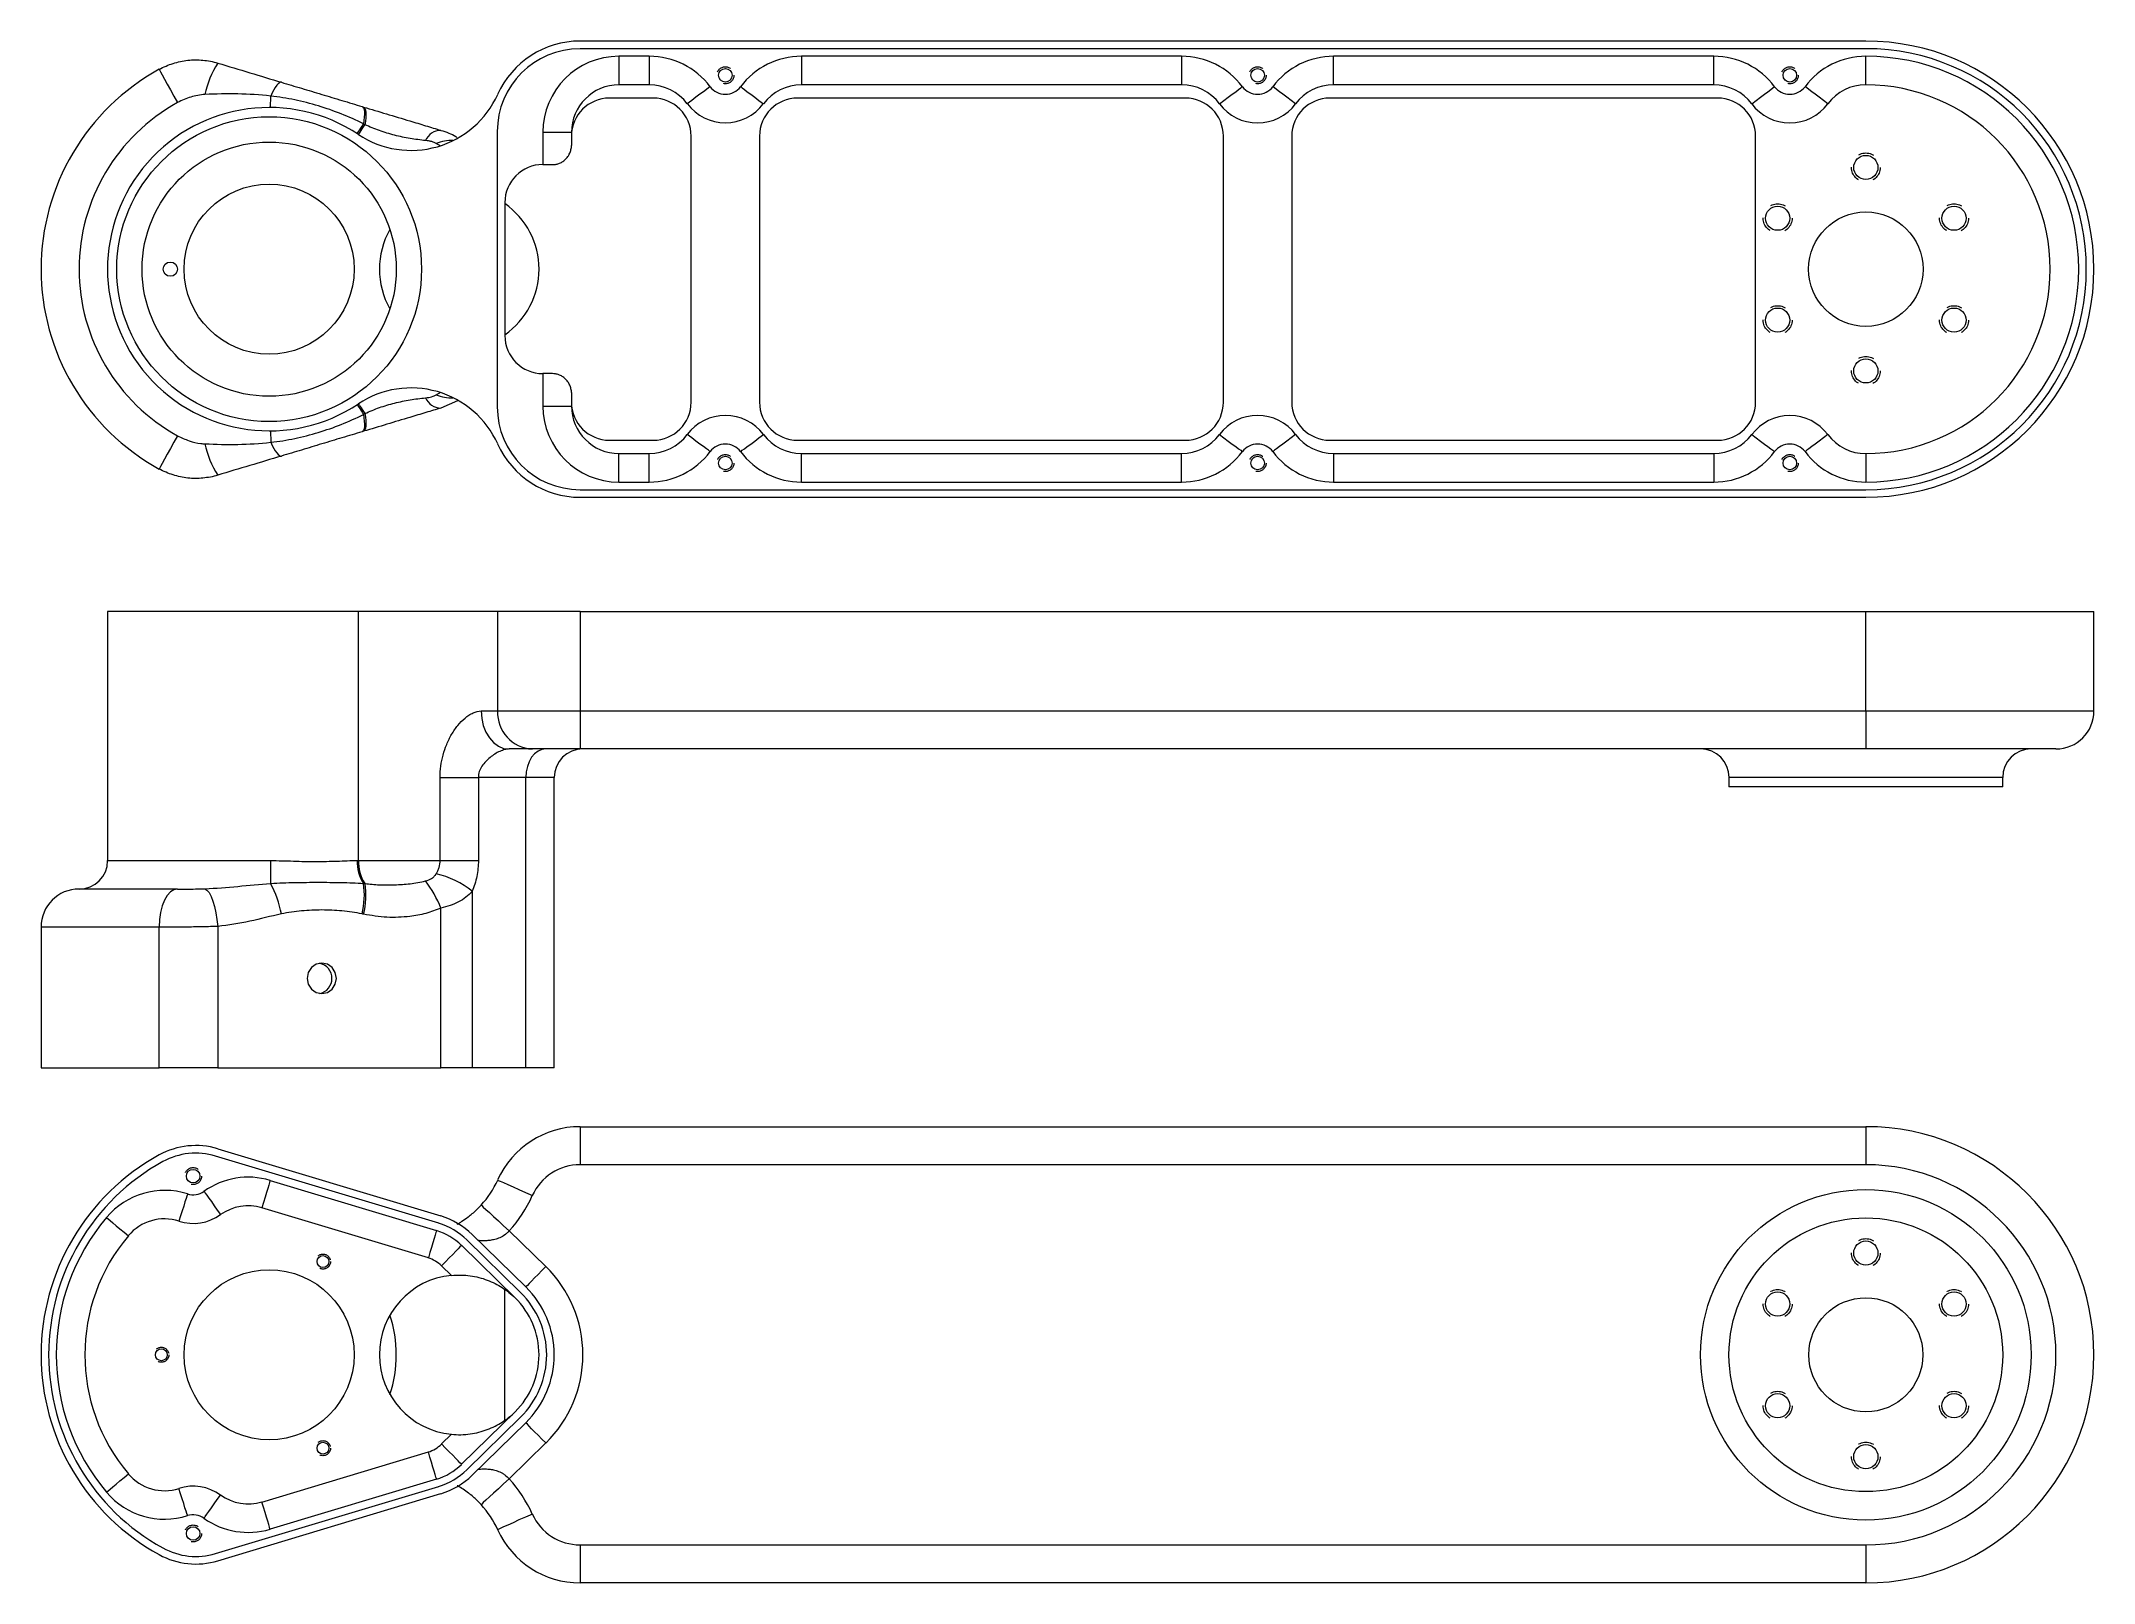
# Model space of a CAD drawing. Header units: inches. Extents: x 0.3 to 13.8, y 0.8 to 11.
import ezdxf

# ---------------------------------------------------------------- set-up
doc = ezdxf.new("R2010")
doc.units = ezdxf.units.IN
doc.header["$MEASUREMENT"] = 0
doc.linetypes.add('HIDDEN', pattern=[0.075, 0.05, -0.025])

msp = doc.modelspace()

# ---------------------------------------------------------------- linework, layer by layer
at = {"color": 7, "linetype": 'Continuous', "lineweight": 15}
for p, q in [((12.315, 10.979), (3.86, 10.979)), ((12.315, 10.929), (3.86, 10.929)), ((4.315, 10.879), (4.115, 10.879)), ((4.115, 10.879), (4.115, 10.692)), ((4.315, 10.879), (4.315, 10.692)), ((7.815, 10.879), (5.315, 10.879)), ((5.315, 10.879), (5.315, 10.692)), ((7.815, 10.879), (7.815, 10.692)), ((11.315, 10.879), (8.815, 10.879)), ((8.815, 10.692), (8.815, 10.879)), ((11.315, 10.692), (11.315, 10.879)), ((12.315, 10.692), (12.315, 10.879)), ((4.315, 10.692), (4.115, 10.692)), ((7.815, 10.692), (5.315, 10.692)), ((11.315, 10.692), (8.815, 10.692)), ((4.34, 10.604), (4.053, 10.604)), ((7.84, 10.604), (5.29, 10.604)), ((11.34, 10.604), (8.79, 10.604)), ((3.315, 10.384), (3.315, 8.574)), ((3.615, 10.379), (3.615, 10.167)), ((3.615, 10.379), (3.803, 10.379)), ((3.803, 10.379), (3.803, 10.354)), ((3.803, 10.354), (3.803, 10.292)), ((4.59, 8.604), (4.59, 10.354)), ((5.04, 10.354), (5.04, 8.604)), ((8.09, 8.604), (8.09, 10.354)), ((8.54, 10.354), (8.54, 8.604)), ((11.59, 8.604), (11.59, 10.354)), ((3.615, 10.167), (3.678, 10.167)), ((3.365, 9.917), (3.365, 9.042)), ((3.615, 8.792), (3.615, 8.579)), ((3.678, 8.792), (3.615, 8.792)), ((3.803, 8.667), (3.803, 8.604)), ((3.054, 8.614), (2.944, 8.566)), ((3.615, 8.579), (3.803, 8.579)), ((3.803, 8.604), (3.803, 8.579)), ((4.053, 8.354), (4.34, 8.354)), ((4.115, 8.079), (4.115, 8.267)), ((4.115, 8.267), (4.315, 8.267)), ((4.315, 8.079), (4.315, 8.267)), ((5.29, 8.354), (7.84, 8.354)), ((5.315, 8.079), (5.315, 8.267)), ((5.315, 8.267), (7.815, 8.267)), ((7.815, 8.079), (7.815, 8.267)), ((8.79, 8.354), (11.34, 8.354)), ((8.815, 8.267), (8.815, 8.079)), ((8.815, 8.267), (11.315, 8.267)), ((11.315, 8.267), (11.315, 8.079)), ((12.315, 8.267), (12.315, 8.079)), ((3.86, 8.029), (12.315, 8.029)), ((3.86, 7.979), (12.315, 7.979)), ((4.115, 8.079), (4.315, 8.079)), ((5.315, 8.079), (7.815, 8.079)), ((8.815, 8.079), (11.315, 8.079)), ((0.753, 7.228), (0.753, 5.59)), ((2.402, 7.228), (0.753, 7.228)), ((2.402, 5.59), (2.402, 7.228)), ((3.318, 7.228), (2.402, 7.228)), ((3.86, 7.228), (3.318, 7.228)), ((3.318, 6.574), (3.318, 7.228)), ((3.86, 7.228), (12.315, 7.228)), ((3.86, 7.228), (3.86, 6.574)), ((12.315, 6.574), (12.315, 7.228)), ((12.315, 7.228), (13.815, 7.228)), ((13.815, 6.574), (13.815, 7.228)), ((3.209, 6.574), (3.318, 6.574)), ((3.318, 6.574), (3.86, 6.574)), ((3.86, 6.574), (12.315, 6.574)), ((3.86, 6.574), (3.86, 6.324)), ((12.315, 6.574), (12.315, 6.324)), ((3.546, 6.324), (3.393, 6.324)), ((3.86, 6.324), (3.546, 6.324)), ((12.315, 6.324), (3.86, 6.324)), ((13.565, 6.324), (12.315, 6.324)), ((2.939, 5.59), (2.939, 6.136)), ((2.939, 6.136), (3.191, 6.136)), ((3.503, 6.136), (3.191, 6.136)), ((3.191, 6.136), (3.191, 5.59)), ((3.503, 4.228), (3.503, 6.136)), ((3.69, 4.228), (3.69, 6.136)), ((11.415, 6.136), (11.415, 6.074)), ((13.215, 6.074), (13.215, 6.136)), ((13.215, 6.074), (11.415, 6.074)), ((2.394, 5.59), (2.402, 5.59)), ((2.402, 5.59), (2.939, 5.59)), ((2.939, 5.59), (3.191, 5.59)), ((1.212, 5.403), (0.565, 5.403)), ((2.944, 4.228), (2.944, 5.277)), ((3.15, 5.388), (3.15, 4.228)), ((0.315, 5.153), (0.315, 4.228)), ((1.092, 4.228), (1.092, 5.153)), ((1.477, 5.157), (1.477, 4.228)), ((0.315, 4.228), (1.092, 4.228)), ((1.477, 4.228), (1.092, 4.228)), ((1.477, 4.228), (2.944, 4.228)), ((3.15, 4.228), (2.944, 4.228)), ((3.503, 4.228), (3.15, 4.228)), ((3.69, 4.228), (3.503, 4.228)), ((3.86, 3.84), (3.86, 3.59)), ((3.86, 3.84), (12.315, 3.84)), ((12.315, 3.84), (12.315, 3.59)), ((2.93, 3.205), (1.463, 3.647)), ((1.477, 3.695), (2.944, 3.253)), ((12.315, 3.59), (3.86, 3.59)), ((1.821, 3.487), (2.916, 3.157)), ((2.862, 2.978), (1.767, 3.307)), ((3.503, 2.786), (3.15, 3.131)), ((3.393, 3.156), (3.634, 2.92)), ((3.08, 3.06), (3.433, 2.715)), ((3.468, 2.75), (3.115, 3.096)), ((3.014, 2.862), (2.949, 2.926)), ((3.365, 1.909), (3.365, 2.771)), ((3.433, 1.965), (3.08, 1.62)), ((3.115, 1.584), (3.468, 1.929)), ((3.15, 1.548), (3.503, 1.893)), ((2.949, 1.754), (3.014, 1.817)), ((3.634, 1.76), (3.393, 1.524)), ((1.767, 1.372), (2.862, 1.702)), ((2.916, 1.522), (1.821, 1.193)), ((1.463, 1.033), (2.93, 1.474)), ((1.477, 0.985), (2.944, 1.427)), ((3.86, 1.09), (12.315, 1.09)), ((3.86, 1.09), (3.86, 0.84)), ((12.315, 1.09), (12.315, 0.84)), ((12.315, 0.84), (3.86, 0.84))]:
    msp.add_line(p, q, dxfattribs=at)
at = {"color": 8, "linetype": 'Continuous', "lineweight": 15}
for p, q in [((12.315, 6.574), (13.815, 6.574)), ((3.69, 6.136), (3.503, 6.136)), ((12.315, 6.136), (11.415, 6.136)), ((13.215, 6.136), (12.315, 6.136)), ((0.753, 5.59), (1.824, 5.59)), ((1.092, 5.153), (0.315, 5.153))]:
    msp.add_line(p, q, dxfattribs=at)
at = {"color": 7, "linetype": 'Continuous', "lineweight": 15, "flags": 128}
for points in [[(1.092, 10.793), (1.094, 10.789), (1.101, 10.777), (1.112, 10.756), (1.127, 10.729), (1.145, 10.696), (1.166, 10.658), (1.189, 10.617), (1.212, 10.574)], [(1.896, 10.708), (1.889, 10.708), (1.882, 10.705), (1.874, 10.698), (1.865, 10.688), (1.855, 10.674), (1.845, 10.658), (1.835, 10.639), (1.825, 10.617)], [(4.715, 10.679), (4.712, 10.677), (4.704, 10.671), (4.69, 10.66), (4.671, 10.646), (4.648, 10.629), (4.622, 10.61), (4.594, 10.589), (4.565, 10.567)], [(4.915, 10.679), (4.918, 10.677), (4.926, 10.671), (4.94, 10.66), (4.959, 10.646), (4.982, 10.629), (5.008, 10.61), (5.036, 10.589), (5.065, 10.567)], [(8.065, 10.567), (8.094, 10.589), (8.122, 10.61), (8.148, 10.629), (8.171, 10.646), (8.19, 10.66), (8.204, 10.671), (8.212, 10.677), (8.215, 10.679)], [(8.565, 10.567), (8.536, 10.589), (8.508, 10.61), (8.482, 10.629), (8.459, 10.646), (8.44, 10.66), (8.426, 10.671), (8.418, 10.677), (8.415, 10.679)], [(11.565, 10.567), (11.594, 10.589), (11.622, 10.61), (11.648, 10.629), (11.671, 10.646), (11.69, 10.66), (11.704, 10.671), (11.712, 10.677), (11.715, 10.679)], [(12.065, 10.567), (12.036, 10.589), (12.008, 10.61), (11.982, 10.629), (11.959, 10.646), (11.94, 10.66), (11.926, 10.671), (11.918, 10.677), (11.915, 10.679)], [(1.824, 10.542), (1.824, 10.543), (1.824, 10.547), (1.824, 10.553), (1.824, 10.562), (1.824, 10.573), (1.825, 10.586), (1.825, 10.601), (1.825, 10.617)], [(2.426, 10.548), (2.432, 10.545), (2.436, 10.538), (2.439, 10.528), (2.441, 10.514), (2.441, 10.498), (2.44, 10.479), (2.438, 10.457), (2.435, 10.434)], [(2.436, 10.545), (2.441, 10.542), (2.445, 10.535), (2.448, 10.524), (2.45, 10.511), (2.451, 10.494), (2.45, 10.475), (2.448, 10.453), (2.445, 10.429)], [(2.394, 10.37), (2.395, 10.371), (2.397, 10.374), (2.4, 10.38), (2.405, 10.387), (2.411, 10.396), (2.418, 10.407), (2.426, 10.42), (2.435, 10.434)], [(2.402, 10.365), (2.403, 10.366), (2.405, 10.369), (2.409, 10.374), (2.414, 10.381), (2.42, 10.391), (2.427, 10.402), (2.436, 10.415), (2.445, 10.429)], [(2.394, 8.588), (2.395, 8.587), (2.397, 8.584), (2.4, 8.579), (2.405, 8.571), (2.411, 8.562), (2.418, 8.551), (2.426, 8.539), (2.435, 8.524)], [(2.402, 8.594), (2.403, 8.593), (2.405, 8.589), (2.409, 8.584), (2.414, 8.577), (2.42, 8.567), (2.427, 8.556), (2.436, 8.544), (2.445, 8.529)], [(2.435, 8.524), (2.438, 8.501), (2.44, 8.479), (2.441, 8.46), (2.441, 8.444), (2.439, 8.43), (2.436, 8.42), (2.432, 8.413), (2.426, 8.41)], [(2.445, 8.529), (2.448, 8.505), (2.45, 8.483), (2.451, 8.464), (2.45, 8.447), (2.448, 8.434), (2.445, 8.423), (2.441, 8.416), (2.436, 8.413)], [(1.212, 8.384), (1.189, 8.341), (1.166, 8.3), (1.145, 8.262), (1.127, 8.229), (1.112, 8.202), (1.101, 8.182), (1.094, 8.169), (1.092, 8.165)], [(1.824, 8.417), (1.824, 8.415), (1.824, 8.412), (1.824, 8.405), (1.824, 8.397), (1.824, 8.386), (1.825, 8.373), (1.825, 8.357), (1.825, 8.341)], [(4.715, 8.279), (4.712, 8.281), (4.704, 8.288), (4.69, 8.298), (4.671, 8.312), (4.648, 8.329), (4.622, 8.349), (4.594, 8.37), (4.565, 8.392)], [(4.915, 8.279), (4.918, 8.281), (4.926, 8.288), (4.94, 8.298), (4.959, 8.312), (4.982, 8.329), (5.008, 8.349), (5.036, 8.37), (5.065, 8.392)], [(8.065, 8.392), (8.094, 8.37), (8.122, 8.349), (8.148, 8.329), (8.171, 8.312), (8.19, 8.298), (8.204, 8.288), (8.212, 8.281), (8.215, 8.279)], [(8.565, 8.392), (8.536, 8.37), (8.508, 8.349), (8.482, 8.329), (8.459, 8.312), (8.44, 8.298), (8.426, 8.288), (8.418, 8.281), (8.415, 8.279)], [(11.565, 8.392), (11.594, 8.37), (11.622, 8.349), (11.648, 8.329), (11.671, 8.312), (11.69, 8.298), (11.704, 8.288), (11.712, 8.281), (11.715, 8.279)], [(12.065, 8.392), (12.036, 8.37), (12.008, 8.349), (11.982, 8.329), (11.959, 8.312), (11.94, 8.298), (11.926, 8.288), (11.918, 8.281), (11.915, 8.279)], [(1.825, 8.341), (1.835, 8.319), (1.845, 8.3), (1.855, 8.284), (1.865, 8.271), (1.874, 8.26), (1.882, 8.254), (1.889, 8.25), (1.896, 8.25)], [(3.209, 6.574), (3.213, 6.525), (3.223, 6.478), (3.24, 6.435), (3.263, 6.397), (3.291, 6.366), (3.323, 6.343), (3.357, 6.328), (3.393, 6.324)], [(3.634, 6.324), (3.608, 6.32), (3.584, 6.309), (3.561, 6.292), (3.541, 6.269), (3.525, 6.24), (3.513, 6.208), (3.505, 6.173), (3.503, 6.136)], [(1.212, 5.403), (1.189, 5.398), (1.166, 5.384), (1.145, 5.361), (1.127, 5.33), (1.112, 5.292), (1.101, 5.249), (1.094, 5.202), (1.092, 5.153)], [(1.393, 5.405), (1.406, 5.396), (1.42, 5.379), (1.433, 5.354), (1.445, 5.323), (1.456, 5.287), (1.465, 5.246), (1.472, 5.202), (1.477, 5.157)], [(2.257, 4.815), (2.25, 4.854), (2.229, 4.886), (2.198, 4.908), (2.161, 4.916), (2.124, 4.908), (2.093, 4.886), (2.072, 4.854), (2.065, 4.815), (2.072, 4.777), (2.093, 4.744), (2.124, 4.723), (2.161, 4.715), (2.198, 4.723), (2.229, 4.744), (2.25, 4.777), (2.257, 4.815)], [(1.278, 3.397), (1.277, 3.394), (1.274, 3.384), (1.269, 3.367), (1.261, 3.345), (1.253, 3.318), (1.243, 3.287), (1.233, 3.253), (1.222, 3.219)], [(1.387, 3.415), (1.389, 3.412), (1.395, 3.403), (1.405, 3.389), (1.418, 3.37), (1.435, 3.347), (1.454, 3.32), (1.474, 3.292), (1.496, 3.262)], [(1.821, 3.487), (1.82, 3.483), (1.817, 3.473), (1.812, 3.456), (1.806, 3.434), (1.797, 3.407), (1.788, 3.376), (1.778, 3.342), (1.767, 3.307)], [(3.318, 3.489), (3.322, 3.487), (3.335, 3.481), (3.356, 3.472), (3.384, 3.459), (3.419, 3.444), (3.458, 3.426), (3.501, 3.407), (3.546, 3.387)], [(0.746, 3.243), (0.748, 3.241), (0.757, 3.234), (0.77, 3.223), (0.788, 3.208), (0.809, 3.189), (0.834, 3.169), (0.861, 3.146), (0.889, 3.122)], [(3.209, 3.324), (3.213, 3.321), (3.223, 3.311), (3.24, 3.296), (3.263, 3.275), (3.291, 3.249), (3.323, 3.22), (3.357, 3.188), (3.393, 3.156)], [(2.916, 3.157), (2.915, 3.154), (2.912, 3.144), (2.907, 3.127), (2.9, 3.105), (2.892, 3.077), (2.882, 3.046), (2.872, 3.013), (2.862, 2.978)], [(3.08, 3.06), (3.078, 3.057), (3.07, 3.05), (3.058, 3.037), (3.042, 3.021), (3.022, 3), (2.999, 2.977), (2.975, 2.952), (2.949, 2.926)], [(3.634, 2.92), (3.608, 2.894), (3.584, 2.869), (3.561, 2.846), (3.541, 2.825), (3.525, 2.809), (3.513, 2.796), (3.505, 2.789), (3.503, 2.786)], [(3.634, 1.76), (3.608, 1.786), (3.584, 1.811), (3.561, 1.834), (3.541, 1.854), (3.525, 1.871), (3.513, 1.883), (3.505, 1.891), (3.503, 1.893)], [(2.916, 1.522), (2.915, 1.526), (2.912, 1.536), (2.907, 1.553), (2.9, 1.575), (2.892, 1.602), (2.882, 1.633), (2.872, 1.667), (2.862, 1.702)], [(3.08, 1.62), (3.078, 1.622), (3.07, 1.63), (3.058, 1.642), (3.042, 1.659), (3.022, 1.679), (2.999, 1.702), (2.975, 1.727), (2.949, 1.754)], [(0.746, 1.436), (0.748, 1.439), (0.757, 1.445), (0.77, 1.457), (0.788, 1.472), (0.809, 1.49), (0.834, 1.511), (0.861, 1.534), (0.889, 1.557)], [(3.393, 1.524), (3.357, 1.491), (3.323, 1.459), (3.291, 1.43), (3.263, 1.405), (3.24, 1.384), (3.223, 1.368), (3.213, 1.358), (3.209, 1.355)], [(1.278, 1.282), (1.277, 1.286), (1.274, 1.296), (1.269, 1.312), (1.261, 1.334), (1.253, 1.362), (1.243, 1.392), (1.233, 1.426), (1.222, 1.461)], [(1.387, 1.265), (1.389, 1.268), (1.395, 1.276), (1.405, 1.291), (1.418, 1.31), (1.435, 1.333), (1.454, 1.359), (1.474, 1.388), (1.496, 1.417)], [(1.821, 1.193), (1.82, 1.196), (1.817, 1.207), (1.812, 1.223), (1.806, 1.245), (1.797, 1.273), (1.788, 1.304), (1.778, 1.337), (1.767, 1.372)], [(3.546, 1.293), (3.501, 1.273), (3.458, 1.254), (3.419, 1.236), (3.384, 1.22), (3.356, 1.208), (3.335, 1.198), (3.322, 1.192), (3.318, 1.19)]]:
    msp.add_lwpolyline(points, dxfattribs=at)
at = {"color": 7, "linetype": 'HIDDEN', "lineweight": 0}
for centre, radius in [((4.815, 10.754), 0.056), ((8.315, 10.754), 0.056), ((11.815, 10.754), 0.056), ((12.315, 10.148), 0.095), ((11.735, 9.814), 0.095), ((12.895, 9.814), 0.095), ((11.735, 9.144), 0.095), ((12.895, 9.144), 0.095), ((12.315, 8.81), 0.095), ((4.815, 8.204), 0.056), ((8.315, 8.204), 0.056), ((11.815, 8.204), 0.056), ((1.315, 3.515), 0.056), ((2.169, 2.953), 0.0495), ((12.315, 3.009), 0.095), ((11.735, 2.674), 0.095), ((12.895, 2.674), 0.095), ((1.106, 2.34), 0.0495), ((11.735, 2.005), 0.095), ((12.895, 2.005), 0.095), ((2.169, 1.726), 0.0495), ((12.315, 1.67), 0.095), ((1.315, 1.165), 0.056)]:
    msp.add_circle(centre, radius, dxfattribs=at)
at = {"color": 7, "linetype": 'Continuous', "lineweight": 15}
for centre, radius in [((4.815, 10.754), 0.0445), ((8.315, 10.754), 0.0445), ((11.815, 10.754), 0.0445), ((1.815, 9.479), 1.002), ((1.815, 9.479), 0.836), ((12.315, 10.148), 0.0795), ((1.815, 9.479), 0.559), ((11.735, 9.814), 0.0795), ((12.895, 9.814), 0.0795), ((12.315, 9.479), 0.376), ((1.165, 9.479), 0.0469), ((11.735, 9.144), 0.0795), ((12.895, 9.144), 0.0795), ((12.315, 8.81), 0.0795), ((4.815, 8.204), 0.0445), ((8.315, 8.204), 0.0445), ((11.815, 8.204), 0.0445), ((1.315, 3.515), 0.0445), ((12.315, 2.34), 1.087), ((12.315, 2.34), 0.9), ((2.169, 2.953), 0.0392), ((12.315, 3.009), 0.0795), ((1.815, 2.34), 0.559), ((11.735, 2.674), 0.0795), ((12.315, 2.34), 0.375), ((12.895, 2.674), 0.0795), ((1.106, 2.34), 0.0393), ((11.735, 2.005), 0.0795), ((12.895, 2.005), 0.0795), ((2.169, 1.726), 0.0392), ((12.315, 1.67), 0.0795), ((1.315, 1.165), 0.0445)]:
    msp.add_circle(centre, radius, dxfattribs=at)
for centre, radius, start, end in [((3.86, 10.384), 0.595, 90, 155.7392), ((12.315, 9.479), 1.5, 270, 90), ((2.022, 10.491), 0.644, 147.8435, 167.7823), ((3.86, 10.384), 0.545, 90, 180), ((4.115, 10.379), 0.5, 90, 180), ((4.315, 10.379), 0.5, 36.8699, 90), ((5.315, 10.379), 0.5, 90, 143.1301), ((7.815, 10.379), 0.5, 36.8699, 90), ((8.815, 10.379), 0.5, 90, 143.1301), ((11.315, 10.379), 0.5, 36.8699, 90), ((12.315, 10.379), 0.5, 90, 143.1301), ((12.315, 9.479), 1.45, 270, 90), ((12.315, 9.479), 1.4, 270, 90), ((1.815, 9.479), 1.5, 118.823, 241.177), ((4.115, 10.379), 0.312, 90, 180), ((4.315, 10.379), 0.312, 36.8699, 90), ((4.815, 10.754), 0.125, 216.8699, 323.1301), ((5.315, 10.379), 0.312, 90, 143.1301), ((7.815, 10.379), 0.313, 36.8699, 90), ((8.315, 10.754), 0.125, 216.8699, 323.1301), ((8.815, 10.379), 0.313, 90, 143.1301), ((11.315, 10.379), 0.312, 36.8699, 90), ((11.815, 10.754), 0.125, 216.8699, 323.1301), ((12.315, 10.379), 0.313, 90, 143.1301), ((12.315, 9.479), 1.212, 270, 90), ((1.815, 9.479), 1.25, 118.823, 241.177), ((1.815, 9.479), 1.063, 56.445, 303.555), ((2.748, 10.885), 0.625, 236.445, 335.7392), ((4.053, 10.354), 0.25, 90, 180), ((4.34, 10.354), 0.25, 0, 90), ((4.815, 10.754), 0.312, 216.8699, 323.1301), ((5.29, 10.354), 0.25, 90, 180), ((7.84, 10.354), 0.25, 0, 90), ((8.315, 10.754), 0.313, 216.8699, 323.1301), ((8.79, 10.354), 0.25, 90, 180), ((11.34, 10.354), 0.25, 0, 90), ((11.815, 10.754), 0.313, 216.8699, 323.1301), ((2.945, 10.281), 0.111, 90.4124, 156.7853), ((3.615, 9.917), 0.25, 90, 180), ((3.065, 9.479), 0.525, 304.8499, 55.1501), ((3.065, 9.479), 0.525, 150.2252, 209.7748), ((3.615, 9.042), 0.25, 180, 270), ((2.748, 8.073), 0.625, 24.2608, 123.555), ((2.945, 8.677), 0.111, 203.2147, 269.5876), ((3.86, 8.574), 0.545, 180, 270), ((4.115, 8.579), 0.5, 180, 270), ((4.053, 8.604), 0.25, 180, 270), ((4.115, 8.579), 0.312, 180, 270), ((4.34, 8.604), 0.25, 270, 0), ((4.815, 8.204), 0.313, 36.8699, 143.1301), ((5.29, 8.604), 0.25, 180, 270), ((7.84, 8.604), 0.25, 270, 0), ((8.315, 8.204), 0.313, 36.8699, 143.1301), ((8.79, 8.604), 0.25, 180, 270), ((11.34, 8.604), 0.25, 270, 0), ((11.815, 8.204), 0.312, 36.8699, 143.1301), ((4.315, 8.579), 0.312, 270, 323.1301), ((5.315, 8.579), 0.312, 216.8699, 270), ((7.815, 8.579), 0.312, 270, 323.1301), ((8.815, 8.579), 0.312, 216.8699, 270), ((11.315, 8.579), 0.312, 270, 323.1301), ((12.315, 8.579), 0.313, 216.8699, 270), ((2.022, 8.467), 0.644, 192.2177, 212.1565), ((3.86, 8.574), 0.595, 204.2608, 270), ((4.315, 8.579), 0.5, 270, 323.1301), ((4.815, 8.204), 0.125, 36.8699, 143.1301), ((5.315, 8.579), 0.5, 216.8699, 270), ((7.815, 8.579), 0.5, 270, 323.1301), ((8.315, 8.204), 0.125, 36.8699, 143.1301), ((8.815, 8.579), 0.5, 216.8699, 270), ((11.315, 8.579), 0.5, 270, 323.1301), ((11.815, 8.204), 0.125, 36.8699, 143.1301), ((12.315, 8.579), 0.5, 216.8699, 270), ((3.557, 6.563), 0.24, 177.4774, 267.2326), ((13.565, 6.574), 0.25, 270, 0), ((3.878, 6.136), 0.188, 90, 180), ((11.228, 6.136), 0.188, 0, 90), ((13.403, 6.136), 0.188, 90, 180), ((0.565, 5.59), 0.188, 270, 0), ((16.285, 5.577), 14.461, 179.9483, 180.5452), ((2.656, 5.581), 0.262, 177.9987, 212.6919), ((2.66, 5.581), 0.258, 177.9466, 213.463), ((0.565, 5.153), 0.25, 90, 180), ((1.261, 5.128), 0.644, 9.8965, 28.9205), ((1.901, 5.363), 0.54, 346.6991, 8.1588), ((1.916, 5.362), 0.535, 346.4525, 8.2653), ((2.233, 4.993), 0.766, 21.7985, 37.2342), ((2.764, 4.898), 0.624, 51.7135, 76.0555), ((2.129, 4.817), 0.099, 358.9174, 80.0237), ((2.129, 4.814), 0.099, 279.9763, 1.0826), ((3.86, 3.245), 0.595, 90, 155.7392), ((12.315, 2.34), 1.5, 270, 90), ((1.815, 2.34), 1.5, 118.823, 241.177), ((1.333, 3.216), 0.5, 73.25, 118.823), ((1.333, 3.216), 0.45, 73.25, 118.823), ((1.815, 2.34), 1.45, 118.823, 241.177), ((3.86, 3.245), 0.345, 90, 155.7392), ((12.315, 2.34), 1.25, 270, 90), ((1.128, 2.921), 0.5, 72.4876, 139.8063), ((1.315, 3.515), 0.123, 252.4876, 305.5451), ((1.677, 3.008), 0.5, 73.25, 125.5451), ((2.748, 3.746), 0.625, 317.5567, 335.7392), ((2.748, 3.746), 0.875, 317.5567, 335.7392), ((1.815, 2.34), 1.4, 139.8063, 220.1937), ((1.315, 3.515), 0.311, 252.4876, 305.5451), ((1.677, 3.008), 0.312, 73.25, 125.5451), ((2.8, 2.774), 0.5, 45.573, 73.25), ((1.815, 2.34), 1.212, 139.8063, 220.1937), ((1.128, 2.921), 0.313, 72.4876, 139.8063), ((2.8, 2.774), 0.4, 45.573, 73.25), ((2.8, 2.774), 0.45, 45.573, 73.25), ((2.8, 2.774), 0.212, 45.573, 73.25), ((3.065, 2.34), 0.525, 95.5678, 264.4322), ((3.065, 2.34), 0.813, 314.427, 45.573), ((3.065, 2.34), 0.525, 314.427, 45.573), ((3.065, 2.34), 0.575, 314.427, 45.573), ((3.065, 2.34), 0.625, 314.427, 45.573), ((1.815, 2.34), 0.836, 341.8289, 18.1711), ((2.8, 1.905), 0.213, 286.75, 314.427), ((1.128, 1.759), 0.313, 220.1937, 287.5124), ((2.8, 1.905), 0.4, 286.75, 314.427), ((2.8, 1.905), 0.45, 286.75, 314.427), ((2.8, 1.905), 0.5, 286.75, 314.427), ((2.748, 0.933), 0.875, 24.2608, 42.4433), ((1.128, 1.759), 0.5, 220.1937, 287.5124), ((1.315, 1.165), 0.311, 54.4549, 107.5124), ((1.677, 1.672), 0.312, 234.4549, 286.75), ((2.748, 0.933), 0.625, 24.2608, 42.4433), ((1.315, 1.165), 0.123, 54.4549, 107.5124), ((1.677, 1.672), 0.5, 234.4549, 286.75), ((3.86, 1.435), 0.345, 204.2608, 270), ((3.86, 1.435), 0.595, 204.2608, 270), ((1.333, 1.464), 0.5, 241.177, 286.75), ((1.333, 1.464), 0.45, 241.177, 286.75)]:
    msp.add_arc(centre, radius, start, end, dxfattribs=at)
at = {"color": 8, "linetype": 'Continuous', "lineweight": 15}
for centre, start, end in [((3.011, 10.081), 86.945, 113.4478), ((3.011, 8.877), 246.5522, 273.055)]:
    msp.add_arc(centre, 0.244, start, end, dxfattribs=at)
at = {"color": 7, "linetype": 'Continuous', "lineweight": 15}
for points, knots in [([(1.092, 10.793), (1.121, 10.809), (1.152, 10.822), (1.199, 10.837), (1.215, 10.841), (1.247, 10.848), (1.264, 10.851), (1.313, 10.856), (1.346, 10.856), (1.396, 10.852), (1.412, 10.849), (1.445, 10.843), (1.461, 10.839), (1.477, 10.834)], [0, 0, 0, 0, 0.25, 0.25, 0.375, 0.375, 0.5, 0.5, 0.75, 0.75, 0.875, 0.875, 1, 1, 1, 1]), ([(1.477, 10.834), (1.548, 10.813), (1.618, 10.792), (1.757, 10.75), (1.826, 10.729), (1.896, 10.708)], [0, 0, 0, 0, 0.5, 0.5, 1, 1, 1, 1]), ([(1.896, 10.708), (1.939, 10.695), (1.984, 10.682), (2.072, 10.655), (2.116, 10.642), (2.205, 10.615), (2.249, 10.602), (2.316, 10.582), (2.338, 10.575), (2.382, 10.562), (2.404, 10.555), (2.426, 10.548)], [0, 0, 0, 0, 0.25, 0.25, 0.5, 0.5, 0.75, 0.75, 0.875, 0.875, 1, 1, 1, 1]), ([(1.393, 10.628), (1.377, 10.627), (1.361, 10.625), (1.33, 10.619), (1.315, 10.616), (1.285, 10.606), (1.27, 10.601), (1.241, 10.589), (1.226, 10.582), (1.212, 10.574)], [0, 0, 0, 0, 0.25, 0.25, 0.5, 0.5, 0.75, 0.75, 1, 1, 1, 1]), ([(1.825, 10.617), (1.753, 10.626), (1.681, 10.63), (1.537, 10.633), (1.465, 10.631), (1.393, 10.628)], [0, 0, 0, 0, 0.5, 0.5, 1, 1, 1, 1]), ([(2.435, 10.434), (2.388, 10.459), (2.339, 10.48), (2.24, 10.52), (2.19, 10.537), (2.087, 10.568), (2.035, 10.582), (1.931, 10.603), (1.878, 10.612), (1.825, 10.617)], [0, 0, 0, 0, 0.25, 0.25, 0.5, 0.5, 0.75, 0.75, 1, 1, 1, 1]), ([(2.436, 10.545), (2.486, 10.53), (2.587, 10.5), (2.724, 10.459), (2.845, 10.422), (2.911, 10.402), (2.944, 10.392)], [0, 0, 0, 0, 0.292484, 0.592613, 0.794289, 1, 1, 1, 1]), ([(2.843, 10.325), (2.81, 10.328), (2.776, 10.333), (2.708, 10.344), (2.674, 10.351), (2.606, 10.369), (2.573, 10.379), (2.508, 10.402), (2.476, 10.415), (2.445, 10.429)], [0, 0, 0, 0, 0.25, 0.25, 0.5, 0.5, 0.75, 0.75, 1, 1, 1, 1]), ([(2.914, 10.305), (2.91, 10.307), (2.906, 10.31), (2.896, 10.314), (2.89, 10.316), (2.878, 10.319), (2.871, 10.321), (2.857, 10.323), (2.85, 10.324), (2.843, 10.325)], [0, 0, 0, 0, 0.25, 0.25, 0.5, 0.5, 0.75, 0.75, 1, 1, 1, 1]), ([(2.939, 10.29), (2.939, 10.29), (2.939, 10.291), (2.936, 10.292), (2.935, 10.293), (2.928, 10.297), (2.922, 10.3), (2.914, 10.305)], [0, 0, 0, 0, 0.25, 0.25, 0.5, 0.5, 1, 1, 1, 1]), ([(2.944, 10.392), (2.98, 10.381), (3.018, 10.368), (3.048, 10.347), (3.05, 10.345)], [0, 0, 0, 0, 0.901572, 1, 1, 1, 1]), ([(3.678, 10.167), (3.684, 10.167), (3.691, 10.167), (3.705, 10.169), (3.712, 10.171), (3.727, 10.177), (3.735, 10.18), (3.749, 10.189), (3.756, 10.194), (3.768, 10.205), (3.774, 10.212), (3.784, 10.226), (3.788, 10.233), (3.795, 10.249), (3.798, 10.257), (3.802, 10.274), (3.803, 10.283), (3.803, 10.292)], [0, 0, 0, 0, 0.125, 0.125, 0.25, 0.25, 0.375, 0.375, 0.5, 0.5, 0.625, 0.625, 0.75, 0.75, 0.875, 0.875, 1, 1, 1, 1]), ([(3.803, 8.667), (3.803, 8.675), (3.802, 8.684), (3.798, 8.701), (3.795, 8.709), (3.788, 8.725), (3.784, 8.732), (3.774, 8.746), (3.768, 8.753), (3.756, 8.764), (3.749, 8.769), (3.735, 8.778), (3.727, 8.782), (3.713, 8.787), (3.705, 8.789), (3.691, 8.791), (3.684, 8.792), (3.678, 8.792)], [0, 0, 0, 0, 0.125, 0.125, 0.25, 0.25, 0.375, 0.375, 0.5, 0.5, 0.625, 0.625, 0.75, 0.75, 0.875, 0.875, 1, 1, 1, 1]), ([(2.843, 8.633), (2.858, 8.635), (2.871, 8.637), (2.89, 8.642), (2.896, 8.644), (2.906, 8.649), (2.91, 8.651), (2.914, 8.653)], [0, 0, 0, 0, 0.5, 0.5, 0.75, 0.75, 1, 1, 1, 1]), ([(2.914, 8.653), (2.918, 8.655), (2.922, 8.657), (2.928, 8.661), (2.931, 8.663), (2.937, 8.666), (2.939, 8.668), (2.939, 8.668)], [0, 0, 0, 0, 0.25, 0.25, 0.5, 0.5, 1, 1, 1, 1]), ([(1.825, 8.341), (1.878, 8.346), (1.931, 8.355), (2.035, 8.377), (2.087, 8.39), (2.189, 8.421), (2.24, 8.438), (2.339, 8.478), (2.388, 8.5), (2.435, 8.524)], [0, 0, 0, 0, 0.25, 0.25, 0.5, 0.5, 0.75, 0.75, 1, 1, 1, 1]), ([(2.944, 8.566), (2.912, 8.556), (2.846, 8.536), (2.726, 8.5), (2.588, 8.459), (2.487, 8.428), (2.436, 8.413)], [0, 0, 0, 0, 0.201259, 0.407391, 0.700144, 1, 1, 1, 1]), ([(2.445, 8.529), (2.476, 8.544), (2.508, 8.557), (2.573, 8.58), (2.606, 8.59), (2.674, 8.607), (2.708, 8.614), (2.776, 8.625), (2.81, 8.63), (2.843, 8.633)], [0, 0, 0, 0, 0.25, 0.25, 0.5, 0.5, 0.75, 0.75, 1, 1, 1, 1]), ([(1.212, 8.384), (1.238, 8.372), (1.286, 8.348), (1.349, 8.334), (1.384, 8.331), (1.393, 8.331)], [0, 0, 0, 0, 0.440194, 0.858429, 1, 1, 1, 1]), ([(2.426, 8.41), (2.382, 8.397), (2.338, 8.383), (2.25, 8.357), (2.206, 8.343), (2.117, 8.317), (2.073, 8.303), (2.006, 8.283), (1.984, 8.277), (1.94, 8.263), (1.917, 8.257), (1.896, 8.25)], [0, 0, 0, 0, 0.25, 0.25, 0.5, 0.5, 0.75, 0.75, 0.875, 0.875, 1, 1, 1, 1]), ([(1.393, 8.331), (1.465, 8.327), (1.537, 8.325), (1.681, 8.328), (1.753, 8.332), (1.825, 8.341)], [0, 0, 0, 0, 0.5, 0.5, 1, 1, 1, 1]), ([(1.896, 8.25), (1.826, 8.229), (1.757, 8.208), (1.618, 8.167), (1.548, 8.146), (1.477, 8.124)], [0, 0, 0, 0, 0.5, 0.5, 1, 1, 1, 1]), ([(1.477, 8.124), (1.461, 8.119), (1.445, 8.115), (1.412, 8.109), (1.396, 8.107), (1.346, 8.102), (1.313, 8.102), (1.264, 8.107), (1.247, 8.11), (1.215, 8.117), (1.199, 8.121), (1.152, 8.136), (1.121, 8.149), (1.092, 8.165)], [0, 0, 0, 0, 0.125, 0.125, 0.25, 0.25, 0.5, 0.5, 0.625, 0.625, 0.75, 0.75, 1, 1, 1, 1]), ([(2.939, 6.136), (2.939, 6.161), (2.941, 6.186), (2.947, 6.236), (2.952, 6.26), (2.965, 6.308), (2.973, 6.331), (2.992, 6.377), (3.003, 6.399), (3.021, 6.43), (3.028, 6.44), (3.041, 6.46), (3.048, 6.47), (3.071, 6.497), (3.086, 6.513), (3.112, 6.534), (3.12, 6.541), (3.138, 6.552), (3.147, 6.557), (3.174, 6.569), (3.192, 6.574), (3.209, 6.574)], [0, 0, 0, 0, 0.125, 0.125, 0.25, 0.25, 0.375, 0.375, 0.5, 0.5, 0.5625, 0.5625, 0.625, 0.625, 0.75, 0.75, 0.8125, 0.8125, 0.875, 0.875, 1, 1, 1, 1]), ([(3.393, 6.324), (3.389, 6.324), (3.385, 6.323), (3.375, 6.322), (3.37, 6.321), (3.355, 6.317), (3.343, 6.313), (3.321, 6.303), (3.31, 6.297), (3.288, 6.284), (3.278, 6.276), (3.257, 6.26), (3.248, 6.251), (3.23, 6.232), (3.221, 6.222), (3.207, 6.199), (3.201, 6.188), (3.193, 6.163), (3.191, 6.149), (3.191, 6.136)], [0, 0, 0, 0, 0.0625, 0.0625, 0.125, 0.125, 0.25, 0.25, 0.375, 0.375, 0.5, 0.5, 0.625, 0.625, 0.75, 0.75, 0.875, 0.875, 1, 1, 1, 1]), ([(1.824, 5.59), (1.875, 5.59), (1.925, 5.588), (1.999, 5.586), (2.024, 5.585), (2.073, 5.584), (2.097, 5.584), (2.169, 5.584), (2.216, 5.585), (2.284, 5.587), (2.307, 5.588), (2.351, 5.59), (2.373, 5.59), (2.394, 5.59)], [0, 0, 0, 0, 0.25, 0.25, 0.375, 0.375, 0.5, 0.5, 0.75, 0.75, 0.875, 0.875, 1, 1, 1, 1]), ([(2.914, 5.504), (2.918, 5.51), (2.922, 5.517), (2.928, 5.53), (2.931, 5.538), (2.937, 5.56), (2.939, 5.575), (2.939, 5.59)], [0, 0, 0, 0, 0.25, 0.25, 0.5, 0.5, 1, 1, 1, 1]), ([(3.191, 5.59), (3.191, 5.555), (3.187, 5.52), (3.177, 5.469), (3.173, 5.452), (3.163, 5.419), (3.157, 5.403), (3.15, 5.388)], [0, 0, 0, 0, 0.5, 0.5, 0.75, 0.75, 1, 1, 1, 1]), ([(1.212, 5.403), (1.237, 5.403), (1.265, 5.403), (1.295, 5.403), (1.298, 5.403)], [0, 0, 0, 0, 0.899719, 1, 1, 1, 1]), ([(1.393, 5.405), (1.465, 5.408), (1.537, 5.414), (1.681, 5.427), (1.753, 5.434), (1.825, 5.44)], [0, 0, 0, 0, 0.5, 0.5, 1, 1, 1, 1]), ([(1.825, 5.44), (1.878, 5.443), (1.931, 5.445), (2.035, 5.447), (2.087, 5.447), (2.189, 5.447), (2.24, 5.447), (2.339, 5.445), (2.388, 5.443), (2.435, 5.44)], [0, 0, 0, 0, 0.25, 0.25, 0.5, 0.5, 0.75, 0.75, 1, 1, 1, 1]), ([(2.445, 5.439), (2.476, 5.435), (2.508, 5.432), (2.573, 5.43), (2.606, 5.43), (2.674, 5.432), (2.708, 5.434), (2.776, 5.442), (2.81, 5.447), (2.843, 5.456)], [0, 0, 0, 0, 0.25, 0.25, 0.5, 0.5, 0.75, 0.75, 1, 1, 1, 1]), ([(2.843, 5.456), (2.858, 5.46), (2.871, 5.465), (2.89, 5.477), (2.896, 5.482), (2.906, 5.492), (2.91, 5.498), (2.914, 5.504)], [0, 0, 0, 0, 0.5, 0.5, 0.75, 0.75, 1, 1, 1, 1]), ([(2.426, 5.239), (2.382, 5.248), (2.338, 5.255), (2.25, 5.263), (2.206, 5.265), (2.117, 5.265), (2.073, 5.263), (2.006, 5.257), (1.984, 5.254), (1.94, 5.248), (1.917, 5.244), (1.896, 5.239)], [0, 0, 0, 0, 0.25, 0.25, 0.5, 0.5, 0.75, 0.75, 0.875, 0.875, 1, 1, 1, 1]), ([(2.944, 5.277), (2.912, 5.265), (2.846, 5.239), (2.726, 5.219), (2.588, 5.212), (2.487, 5.229), (2.436, 5.237)], [0, 0, 0, 0, 0.201259, 0.407391, 0.700144, 1, 1, 1, 1]), ([(3.15, 5.388), (3.138, 5.373), (3.124, 5.361), (3.094, 5.337), (3.078, 5.327), (3.043, 5.309), (3.024, 5.301), (2.986, 5.288), (2.966, 5.282), (2.944, 5.277)], [0, 0, 0, 0, 0.25, 0.25, 0.5, 0.5, 0.75, 0.75, 1, 1, 1, 1]), ([(1.477, 5.157), (1.461, 5.157), (1.445, 5.156), (1.412, 5.155), (1.396, 5.155), (1.346, 5.154), (1.313, 5.153), (1.264, 5.153), (1.247, 5.153), (1.215, 5.153), (1.199, 5.153), (1.152, 5.153), (1.121, 5.153), (1.092, 5.153)], [0, 0, 0, 0, 0.125, 0.125, 0.25, 0.25, 0.5, 0.5, 0.625, 0.625, 0.75, 0.75, 1, 1, 1, 1]), ([(1.896, 5.239), (1.826, 5.224), (1.757, 5.206), (1.618, 5.176), (1.548, 5.164), (1.477, 5.157)], [0, 0, 0, 0, 0.5, 0.5, 1, 1, 1, 1]), ([(3.052, 3.2), (3.062, 3.206), (3.084, 3.218), (3.127, 3.248), (3.168, 3.282), (3.196, 3.311), (3.206, 3.321), (3.209, 3.324)], [0, 0, 0, 0, 0.214866, 0.480847, 0.809894, 0.9483, 1, 1, 1, 1]), ([(3.393, 3.156), (3.389, 3.15), (3.385, 3.146), (3.375, 3.137), (3.37, 3.133), (3.355, 3.121), (3.343, 3.115), (3.321, 3.105), (3.31, 3.101), (3.288, 3.096), (3.278, 3.094), (3.257, 3.091), (3.248, 3.09), (3.23, 3.09), (3.221, 3.09), (3.207, 3.09), (3.201, 3.091), (3.193, 3.091), (3.191, 3.092), (3.191, 3.092)], [0, 0, 0, 0, 0.0625, 0.0625, 0.125, 0.125, 0.25, 0.25, 0.375, 0.375, 0.5, 0.5, 0.625, 0.625, 0.75, 0.75, 0.875, 0.875, 1, 1, 1, 1]), ([(3.014, 2.862), (3.035, 2.864), (3.056, 2.865), (3.097, 2.864), (3.118, 2.862), (3.157, 2.857), (3.176, 2.853), (3.214, 2.844), (3.232, 2.838), (3.285, 2.818), (3.318, 2.801), (3.363, 2.772), (3.378, 2.762), (3.406, 2.739), (3.42, 2.727), (3.433, 2.715)], [0, 0, 0, 0, 0.125, 0.125, 0.25, 0.25, 0.375, 0.375, 0.5, 0.5, 0.75, 0.75, 0.875, 0.875, 1, 1, 1, 1]), ([(3.014, 1.817), (3.035, 1.815), (3.056, 1.814), (3.097, 1.815), (3.118, 1.817), (3.157, 1.823), (3.176, 1.826), (3.214, 1.836), (3.232, 1.842), (3.285, 1.862), (3.318, 1.878), (3.363, 1.907), (3.378, 1.918), (3.406, 1.94), (3.42, 1.952), (3.433, 1.965)], [0, 0, 0, 0, 0.125, 0.125, 0.25, 0.25, 0.375, 0.375, 0.5, 0.5, 0.75, 0.75, 0.875, 0.875, 1, 1, 1, 1]), ([(3.191, 1.588), (3.191, 1.588), (3.191, 1.588), (3.194, 1.588), (3.195, 1.588), (3.201, 1.589), (3.207, 1.589), (3.221, 1.59), (3.23, 1.59), (3.247, 1.589), (3.257, 1.588), (3.278, 1.586), (3.288, 1.584), (3.31, 1.578), (3.321, 1.575), (3.338, 1.567), (3.343, 1.564), (3.354, 1.558), (3.36, 1.555), (3.375, 1.543), (3.385, 1.534), (3.393, 1.524)], [0, 0, 0, 0, 0.0625, 0.0625, 0.125, 0.125, 0.25, 0.25, 0.375, 0.375, 0.5, 0.5, 0.625, 0.625, 0.75, 0.75, 0.8125, 0.8125, 0.875, 0.875, 1, 1, 1, 1]), ([(3.209, 1.355), (3.205, 1.359), (3.184, 1.382), (3.155, 1.408), (3.107, 1.446), (3.075, 1.467), (3.054, 1.478), (3.052, 1.479)], [0, 0, 0, 0, 0.074293, 0.404728, 0.497621, 0.954809, 1, 1, 1, 1])]:
    msp.add_open_spline(points, degree=3, knots=knots, dxfattribs=at)
for points in [[(2.426, 10.548), (2.429, 10.547), (2.432, 10.546), (2.436, 10.545)], [(2.445, 10.429), (2.442, 10.43), (2.438, 10.432), (2.435, 10.434)], [(2.435, 8.524), (2.438, 8.526), (2.442, 8.528), (2.445, 8.529)], [(2.436, 8.413), (2.432, 8.412), (2.429, 8.411), (2.426, 8.41)], [(2.435, 5.44), (2.438, 5.439), (2.442, 5.439), (2.445, 5.439)], [(2.436, 5.237), (2.432, 5.237), (2.429, 5.238), (2.426, 5.239)]]:
    msp.add_open_spline(points, degree=3, dxfattribs=at)
at = {"color": 8, "linetype": 'Continuous', "lineweight": 15}
msp.add_open_spline([(1.298, 5.403), (1.32, 5.403), (1.352, 5.403), (1.384, 5.404), (1.393, 5.405)], degree=3, knots=[0, 0, 0, 0, 0.722814, 1, 1, 1, 1], dxfattribs=at)

doc.saveas('drawing.dxf')
